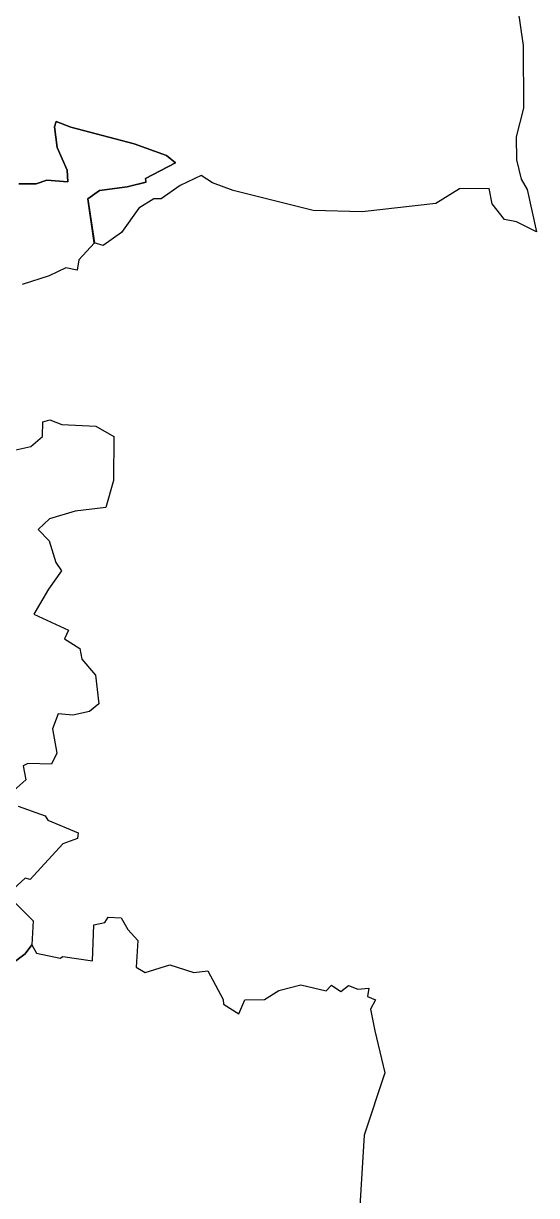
# Model space of a CAD drawing. Header units: metres. Extents: x 0 to 561379, y 0 to 4092696.
# Drawn here: x 355617 to 357899, y 1748571 to 1753789 of the extents above; entities that cross this region are included whole.
import ezdxf

# ---------------------------------------------------------------- set-up
doc = ezdxf.new("R2010")
doc.units = ezdxf.units.M
doc.layers.add('VILLAGE BOUNDRY', color=32, linetype='Continuous')

msp = doc.modelspace()

# ---------------------------------------------------------------- linework, layer by layer
at = {"layer": 'VILLAGE BOUNDRY'}
for points in [[(357804.2826941842, 1753937.206739312, 0), (357839.9249339478, 1753690.335226534, 0), (357841.6396822255, 1753410.799521082, 0), (357808.1234497941, 1753284.392448562, 0), (357809.4447336441, 1753181.791524773, 0), (357831.1320755309, 1753095.654318303, 0), (357857.1251886419, 1753049.411693536, 0), (357898.9362756963, 1752860.382127393, 0), (357809.381053286, 1752904.985331067, 0), (357755.8558074897, 1752916.322847354, 0), (357701.6303760558, 1752985.361962734, 0), (357688.2606962745, 1753053.541271946, 0), (357556.8730454533, 1753051.714239078, 0), (357451.2245963849, 1752987.090921563, 0), (357123.8612296586, 1752950.307274721, 0), (356905.0077301114, 1752956.56846793, 0), (356549.6502530448, 1753045.198238741, 0), (356457.7183015627, 1753078.71969084, 0), (356407.2613386699, 1753111.887882044, 0), (356314.8876913795, 1753066.771747712, 0), (356230.0961985016, 1753008.123742709, 0), (356197.8073272631, 1753008.016367751, 0), (356130.1331899058, 1752965.921342202, 0), (356053.5092838418, 1752857.773250312, 0), (355972.0118963309, 1752800.598014192, 0), (355932.5357197601, 1752812.215183598, 0), (355903.0801749586, 1753007.565283857, 0), (355955.1891909936, 1753045.24124986, 0), (356078.8649619045, 1753061.099786199, 0), (356162.3287091539, 1753081.697147267, 0), (356160.0889432759, 1753097.848627264, 0), (356292.841840698, 1753168.269409814, 0), (356252.8865366208, 1753200.617075743, 0), (356109.4076977631, 1753252.867035351, 0), (355828.7875992487, 1753326.458496789, 0), (355762.6732039917, 1753352.208476943, 0), (355755.6938726294, 1753328.210329662, 0), (355767.5842547985, 1753235.781097472, 0), (355811.233859978, 1753134.897009957, 0), (355815.2991006478, 1753083.602733456, 0), (355721.1508228536, 1753091.616814501, 0), (355673.7534491285, 1753074.041597788, 0), (355597.2923498382, 1753075.318728098, 0)], [(355597.3102191101, 1753075.282875256, 0), (355673.7711754397, 1753074.016810307, 0), (355721.1152874503, 1753091.636848032, 0), (355815.3113053908, 1753083.618698412, 0), (355811.2493409381, 1753134.872790227, 0), (355767.5581060517, 1753235.728488398, 0), (355755.7286686609, 1753328.191960545, 0), (355762.6298217805, 1753352.15730632, 0), (355828.7588794493, 1753326.505815401, 0), (356109.4199965016, 1753252.897715432, 0), (356252.9187058475, 1753200.639994279, 0), (356292.8737226283, 1753168.297641133, 0), (356160.0485342593, 1753097.893696722, 0), (356162.3011508672, 1753081.725316589, 0), (356078.8458592283, 1753061.127126932, 0), (355955.150989814, 1753045.213059494, 0), (355903.0734132457, 1753007.596418093, 0), (355932.557783081, 1752812.231970529, 0), (355932.557783081, 1752812.231970529, 0), (355863.8453890874, 1752735.996830118, 0), (355856.5922776426, 1752690.568860811, 0), (355806.1085955208, 1752701.182756004, 0), (355731.9729744142, 1752664.482554228, 0), (355611.9895034366, 1752626.528238435, 0)], [(355583.2710474927, 1751891.043127311, 0), (355650.514219805, 1751904.773461039, 0), (355701.3542075613, 1751949.368232621, 0), (355703.7026235361, 1752014.85415668, 0), (355734.4986208495, 1752023.729186561, 0), (355788.1364824363, 1752003.690319459, 0), (355939.2129712368, 1751996.193257505, 0), (356019.6729976343, 1751949.871165116, 0), (356017.7749709677, 1751753.933789497, 0), (355983.907171211, 1751633.438803451, 0), (355847.1330128422, 1751616.833973695, 0), (355733.5953525116, 1751582.709759342, 0), (355683.4873414576, 1751535.454717429, 0), (355732.1150218491, 1751485.574238237, 0), (355762.0223285267, 1751389.233086997, 0), (355786.2005048495, 1751351.459165885, 0), (355729.44581284, 1751269.947149066, 0), (355663.8249205486, 1751158.83970207, 0), (355817.0668117721, 1751087.265847855, 0), (355800.1158114716, 1751049.534499846, 0), (355868.6025609498, 1751006.276340012, 0), (355877.5100458123, 1750958.863856137, 0), (355937.6807026665, 1750888.109049347, 0), (355952.8222130108, 1750760.44023336, 0), (355911.4687524965, 1750725.631223322, 0), (355836.7078823263, 1750709.292583755, 0), (355772.052541927, 1750715.460629394, 0), (355746.4560104275, 1750649.128101035, 0), (355766.321551952, 1750540.016901114, 0), (355742.6578042342, 1750491.153635307, 0), (355636.9605156695, 1750494.597930098, 0), (355615.6843436941, 1750484.002091175, 0), (355628.4573033338, 1750421.406531354, 0), (355574.8142574952, 1750374.506156583, 0)], [(355583.2710474927, 1751891.043127311, 0), (355650.514219805, 1751904.773461039, 0), (355701.3542075613, 1751949.368232621, 0), (355703.7026235361, 1752014.85415668, 0), (355734.4986208495, 1752023.729186561, 0), (355788.1364824363, 1752003.690319459, 0), (355939.2129712368, 1751996.193257505, 0), (356019.6729976343, 1751949.871165116, 0), (356017.7749709677, 1751753.933789497, 0), (355983.907171211, 1751633.438803451, 0), (355847.1330128422, 1751616.833973695, 0), (355733.5953525116, 1751582.709759342, 0), (355683.4873414576, 1751535.454717429, 0), (355732.1150218491, 1751485.574238237, 0), (355762.0223285267, 1751389.233086997, 0), (355786.2005048495, 1751351.459165885, 0), (355729.44581284, 1751269.947149066, 0), (355663.8249205486, 1751158.83970207, 0), (355817.0668117721, 1751087.265847855, 0), (355800.1158114716, 1751049.534499846, 0), (355868.6025609498, 1751006.276340012, 0), (355877.5100458123, 1750958.863856137, 0), (355937.6807026665, 1750888.109049347, 0), (355952.8222130108, 1750760.44023336, 0), (355911.4687524965, 1750725.631223322, 0), (355836.7078823263, 1750709.292583755, 0), (355772.052541927, 1750715.460629394, 0), (355746.4560104275, 1750649.128101035, 0), (355766.321551952, 1750540.016901114, 0), (355742.6578042342, 1750491.153635307, 0), (355636.9605156695, 1750494.597930098, 0), (355615.6843436941, 1750484.002091175, 0), (355628.4573033338, 1750421.406531354, 0), (355574.8142574952, 1750374.506156583, 0)], [(355594.0134500151, 1750303.488958928, 0), (355713.5810251464, 1750261.469796219, 0), (355726.2808174865, 1750242.624098046, 0), (355860.8878630722, 1750184.783021743, 0), (355857.4711443745, 1750160.575017131, 0), (355792.2142146977, 1750137.243331296, 0), (355647.0266688887, 1749977.561104708, 0), (355624.7921686766, 1749983.247902968, 0), (355555.0441909285, 1749919.95756873, 0)], [(355566.2567505378, 1749888.791897257, 0), (355660.2994717379, 1749794.277899428, 0), (355654.3061271807, 1749686.976430801, 0), (355625.2691663053, 1749647.120652493, 0), (355542.3333596088, 1749584.746054491, 0)], [(355542.3333596088, 1749584.746054491, 0), (355625.2691663053, 1749647.120652493, 0), (355654.3061271807, 1749686.976430801, 0), (355674.9452272011, 1749650.544049338, 0), (355781.3114205211, 1749627.490214684, 0), (355792.4155043538, 1749634.295975487, 0), (355924.2122843638, 1749615.833109001, 0), (355930.5503001396, 1749776.599585254, 0), (355979.4612964657, 1749787.071742391, 0), (355993.5758559667, 1749809.64943815, 0), (356052.2469711564, 1749807.301559896, 0), (356081.0609951096, 1749754.534153304, 0), (356125.7582855141, 1749705.62747625, 0), (356119.1280170801, 1749588.139142419, 0), (356158.6229376482, 1749563.469914093, 0), (356268.6674590422, 1749597.352589366, 0), (356375.398529581, 1749563.872412457, 0), (356436.6523952502, 1749570.796266903, 0), (356505.8257264907, 1749443.467994626, 0), (356506.5507479622, 1749423.115901586, 0), (356574.5371549124, 1749380.400523817, 0), (356601.7711454949, 1749442.094874205, 0), (356689.5610297108, 1749444.003874635, 0), (356753.2563022353, 1749484.242909678, 0), (356850.2843160371, 1749509.174816773, 0), (356964.1265735142, 1749482.080878203, 0), (356987.5160029308, 1749507.446569192, 0), (357029.3001212972, 1749479.055116255, 0), (357062.3542362412, 1749505.839326389, 0), (357104.9964202371, 1749490.198133196, 0), (357153.6758517077, 1749493.360055214, 0), (357147.8411819767, 1749456.259967528, 0), (357182.2215810328, 1749442.213628048, 0), (357161.0164269418, 1749400.071954921, 0), (357179.3725684549, 1749304.657559196, 0), (357224.4207482307, 1749116.794110318, 0), (357133.1835874219, 1748839.611714978, 0), (357106.9166630452, 1748425.500706214, 0)]]:
    msp.add_polyline3d(points, dxfattribs=at)

doc.saveas('drawing.dxf')
